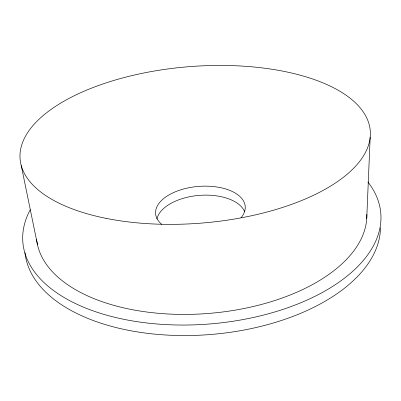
<?xml version="1.0" encoding="UTF-8"?>
<svg xmlns="http://www.w3.org/2000/svg" width="401" height="401" viewBox="0 0 401 401"><rect width="100%" height="100%" fill="white"/><g stroke="black" fill="none" stroke-linecap="round" stroke-linejoin="round"><path stroke-width="0.6" d="M366.74 218.535L370.173 137.292M21.223 165.508L37.488 244.705M366.825 214.345A165.613 88.746 -4.6 0 1 207.232 313.542A165.613 88.746 -4.6 0 1 36.616 239.312M161.658 224.269A44.952 23.714 -4.6 0 1 198.38 186.425A44.952 23.714 -4.6 0 1 241.026 217.768M380.459 227.803A178.285 97.674 -4.6 0 1 207.011 334.775A178.285 97.674 -4.6 0 1 24.982 252.65M367.872 181.989A179.563 96.501 -4.6 0 1 210.124 323.933A179.563 96.501 -4.6 0 1 30.275 209.723M156.921 219.011A44.641 24.015 -4.6 0 1 199.081 195.402A44.641 24.015 -4.6 0 1 244.695 211.793M106.105 218.365A175.653 78.461 -4.6 0 0 370.354 134.385A175.653 78.461 -4.6 0 0 109.022 81.939A175.653 78.461 -4.6 0 0 106.105 218.365"/></g></svg>
